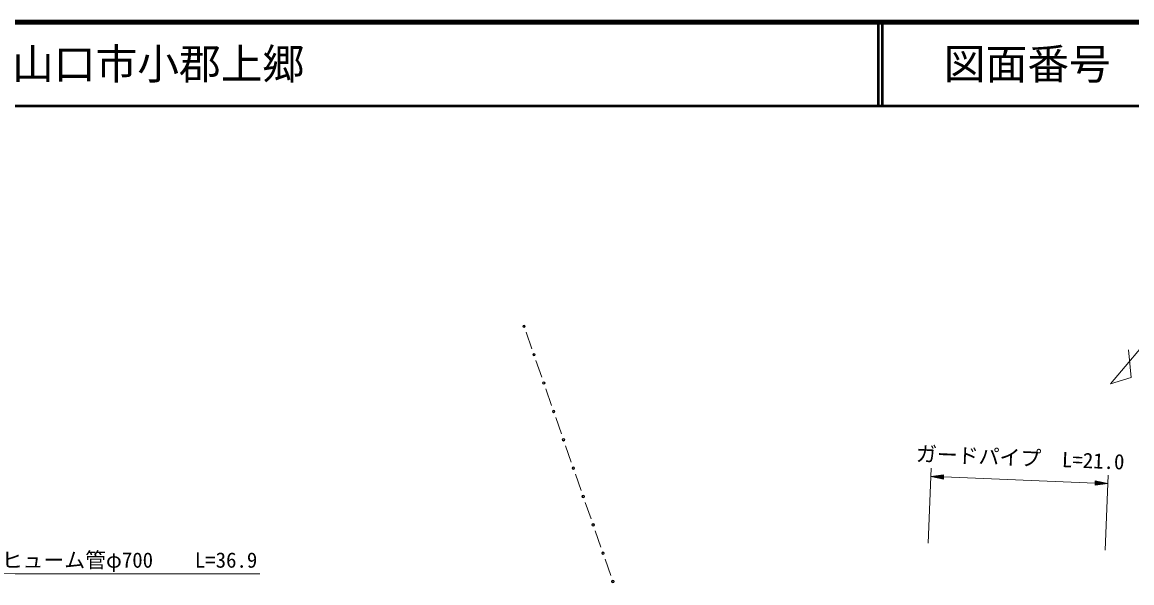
# Model space of a CAD drawing. Units: millimetres, scale not verified. Extents: x 40000 to 680000, y 20000 to 380000.
# Drawn here: x 406244 to 539138, y 312879 to 380000 of the extents above; entities that cross this region are included whole.
import ezdxf
from ezdxf.enums import TextEntityAlignment as Align

# ---------------------------------------------------------------- set-up
doc = ezdxf.new("R2010")
doc.units = ezdxf.units.MM
doc.header["$LTSCALE"] = 1000
for name, color, linetype, lineweight in [('M-BGD', 7, 'Continuous', 13), ('M-BMK-SRVR', 3, 'Continuous', 13), ('M-STR-HTXT', 7, 'Continuous', 13), ('M-TTL', 2, 'Continuous', 140), ('M-TTL-LINE', 7, 'Continuous', 50)]:
    doc.layers.add(name, color=color, linetype=linetype, lineweight=lineweight)
doc.layers.add('M-TTL-TXT', color=7, linetype='Continuous')
doc.styles.add('ＭＳ ゴシック', font='')
doc.styles.get('ＭＳ ゴシック').set_extended_font_data('MS Gothic')

msp = doc.modelspace()

# ---------------------------------------------------------------- linework, layer by layer
at = {"layer": 'M-BGD'}
for p, q in [((466599, 342874), (467287, 340896)), ((467780, 339479), (468468, 337501)), ((468961, 336084), (469649, 334106)), ((470142, 332689), (470830, 330711)), ((471323, 329294), (472012, 327316)), ((472505, 325900), (473193, 323922)), ((473686, 322505), (474374, 320527)), ((474867, 319110), (475555, 317132)), ((476048, 315715), (476737, 313737))]:
    msp.add_line(p, q, dxfattribs=at)
for centre, radius in [((466352, 343582), 150), ((466352, 343582), 120), ((466352, 343582), 100), ((467533, 340187), 150), ((467533, 340187), 120), ((467533, 340187), 100), ((468714, 336792), 150), ((468714, 336792), 120), ((468714, 336792), 100), ((469896, 333398), 150), ((469896, 333398), 120), ((469896, 333398), 100), ((471077, 330003), 150), ((471077, 330003), 120), ((471077, 330003), 100), ((472258, 326608), 150), ((472258, 326608), 120), ((472258, 326608), 100), ((473439, 323213), 150), ((473439, 323213), 120), ((473439, 323213), 100), ((474621, 319818), 150), ((474621, 319818), 120), ((474621, 319818), 100), ((475802, 316424), 150), ((475802, 316424), 120), ((475802, 316424), 100), ((476983, 313029), 150), ((476983, 313029), 120), ((476983, 313029), 100)]:
    msp.add_circle(centre, radius, dxfattribs=at)
at = {"layer": 'M-BMK-SRVR'}
for p, q in [((552661, 355820), (536570, 336687)), ((539054, 337452), (538731, 340791)), ((536570, 336687), (539054, 337452))]:
    msp.add_line(p, q, dxfattribs=at)
at = {"layer": 'M-STR-HTXT'}
for p, q in [((514764, 317623), (515127, 326616)), ((515086, 325617), (516595, 325806)), ((515086, 325617), (516575, 325307)), ((515086, 325617), (516585, 325557)), ((516587, 325607), (515388, 325655)), ((515690, 325693), (516589, 325656)), ((516591, 325706), (515992, 325731)), ((516293, 325768), (516593, 325756)), ((516575, 325307), (516595, 325806)), ((535929, 316771), (536291, 325764)), ((516583, 325507), (515384, 325555)), ((515682, 325493), (516581, 325457)), ((516579, 325407), (515980, 325431)), ((516277, 325369), (516577, 325357)), ((516585, 325557), (534752, 324825)), ((534762, 325075), (534742, 324575)), ((536251, 324765), (534742, 324575)), ((535044, 324613), (534744, 324625)), ((534746, 324675), (535346, 324651)), ((535648, 324689), (534748, 324725)), ((534750, 324775), (535949, 324727)), ((536251, 324765), (534752, 324825)), ((534754, 324875), (535953, 324827)), ((535656, 324889), (534756, 324925)), ((534758, 324975), (535358, 324951)), ((535060, 325013), (534760, 325025)), ((536251, 324765), (534762, 325075)), ((403267, 313938), (434717, 313938))]:
    msp.add_line(p, q, dxfattribs=at)
at = {"layer": 'M-TTL'}
msp.add_line((680000, 380000), (40000, 380000), dxfattribs=at)
at = {"layer": 'M-TTL-LINE'}
for p, q in [((508747, 380000), (508747, 370000)), ((509247, 380000), (509247, 370000)), ((40000, 370000), (680000, 370000))]:
    msp.add_line(p, q, dxfattribs=at)

# ---------------------------------------------------------------- texts
at = {"layer": 'M-STR-HTXT', "style": 'ＭＳ ゴシック'}
msp.add_text('ガードパイプ  L=21.0', height=1833, rotation=357.694, dxfattribs=at).set_placement((525717, 326390), align=Align.BOTTOM_CENTER)
msp.add_text('ヒューム管φ700\u3000\u3000L=36.9', height=1833, dxfattribs=at).set_placement((419092, 314138), align=Align.BOTTOM_CENTER)
at = {"layer": 'M-TTL-TXT', "style": 'ＭＳ ゴシック'}
msp.add_text('山口市小郡上郷', height=3666, dxfattribs=at).set_placement((405024, 375000), align=Align.MIDDLE_LEFT)
msp.add_text('図面番号', height=3666, dxfattribs=at).set_placement((526622, 375000), align=Align.MIDDLE_CENTER)

doc.saveas('drawing.dxf')
